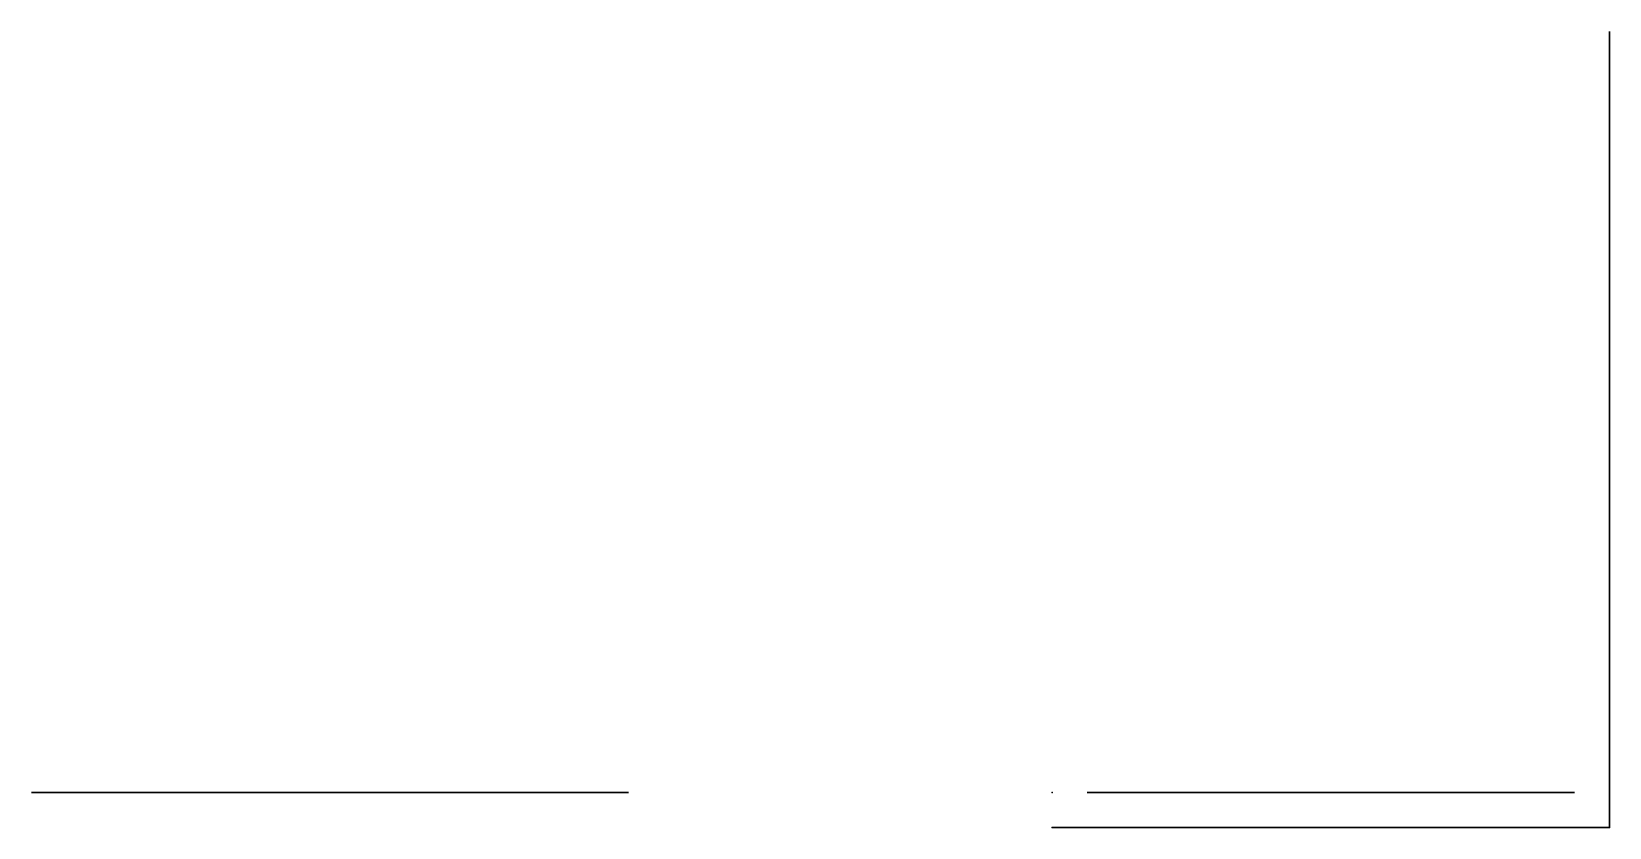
# Model space of a CAD drawing. Header units: millimetres. Extents: x -128 to 70, y 0 to 100.
import ezdxf

# ---------------------------------------------------------------- set-up
doc = ezdxf.new("R2010")
doc.units = ezdxf.units.MM
doc.header["$MEASUREMENT"] = 0
for name, color, linetype in [('BCIEnclosure v1_Sketch1', 7, 'Continuous'), ('BCIEnclosure v1_Sketch2', 7, 'Continuous'), ('BCIEnclosure v1_Sketch3', 7, 'Continuous')]:
    doc.layers.add(name, color=color, linetype=linetype)

msp = doc.modelspace()

# ---------------------------------------------------------------- linework, layer by layer
at = {"layer": 'BCIEnclosure v1_Sketch1'}
for p, q in [((70, 0, -180), (0, 0, -180)), ((0, 0, -180), (0, 0)), ((0, 0), (70, 0)), ((70, 0), (70, 0, -180))]:
    msp.add_line(p, q, dxfattribs=at)
msp.add_point((0, 0), dxfattribs=at)
at = {"layer": 'BCIEnclosure v1_Sketch2'}
for p, q in [((70, 100, -180), (70, 100)), ((70, 100), (70, 0)), ((70, 0, -180), (70, 100, -180)), ((70, 22.19, -163.19), (70, 7.81, -163.19)), ((70, 22.19, -16.81), (70, 22.19, -163.19)), ((70, 7.81, -163.19), (70, 22.19, -16.81)), ((70, 7.81, -16.81), (70, 22.19, -163.19)), ((70, 7.81, -16.81), (70, 22.19, -16.81)), ((70, 7.81, -163.19), (70, 7.81, -16.81)), ((70, 0), (70, 0, -180))]:
    msp.add_line(p, q, dxfattribs=at)
for p in [(70, 15, -90), (70, 0)]:
    msp.add_point(p, dxfattribs=at)
at = {"layer": 'BCIEnclosure v1_Sketch3'}
for p, q in [((-53.24, 4.4, -178.05), (-128.24, 4.4, -178.05)), ((-128.24, 4.4, -178.05), (-128.24, 4.4, 6.95)), ((-128.24, 4.4, 6.95), (-53.24, 4.4, 6.95)), ((-53.24, 4.4, 6.95), (-53.24, 4.4, -178.05)), ((4.4, 4.4, -4.4), (65.6, 4.4, -4.4)), ((65.6, 4.4, -175.6), (4.4, 4.4, -175.6)), ((4.4, 4.4, -175.6), (4.4, 4.4, -4.4)), ((65.6, 4.4, -4.4), (65.6, 4.4, -175.6))]:
    msp.add_line(p, q, dxfattribs=at)
msp.add_point((0, 4.4), dxfattribs=at)

doc.saveas('drawing.dxf')
